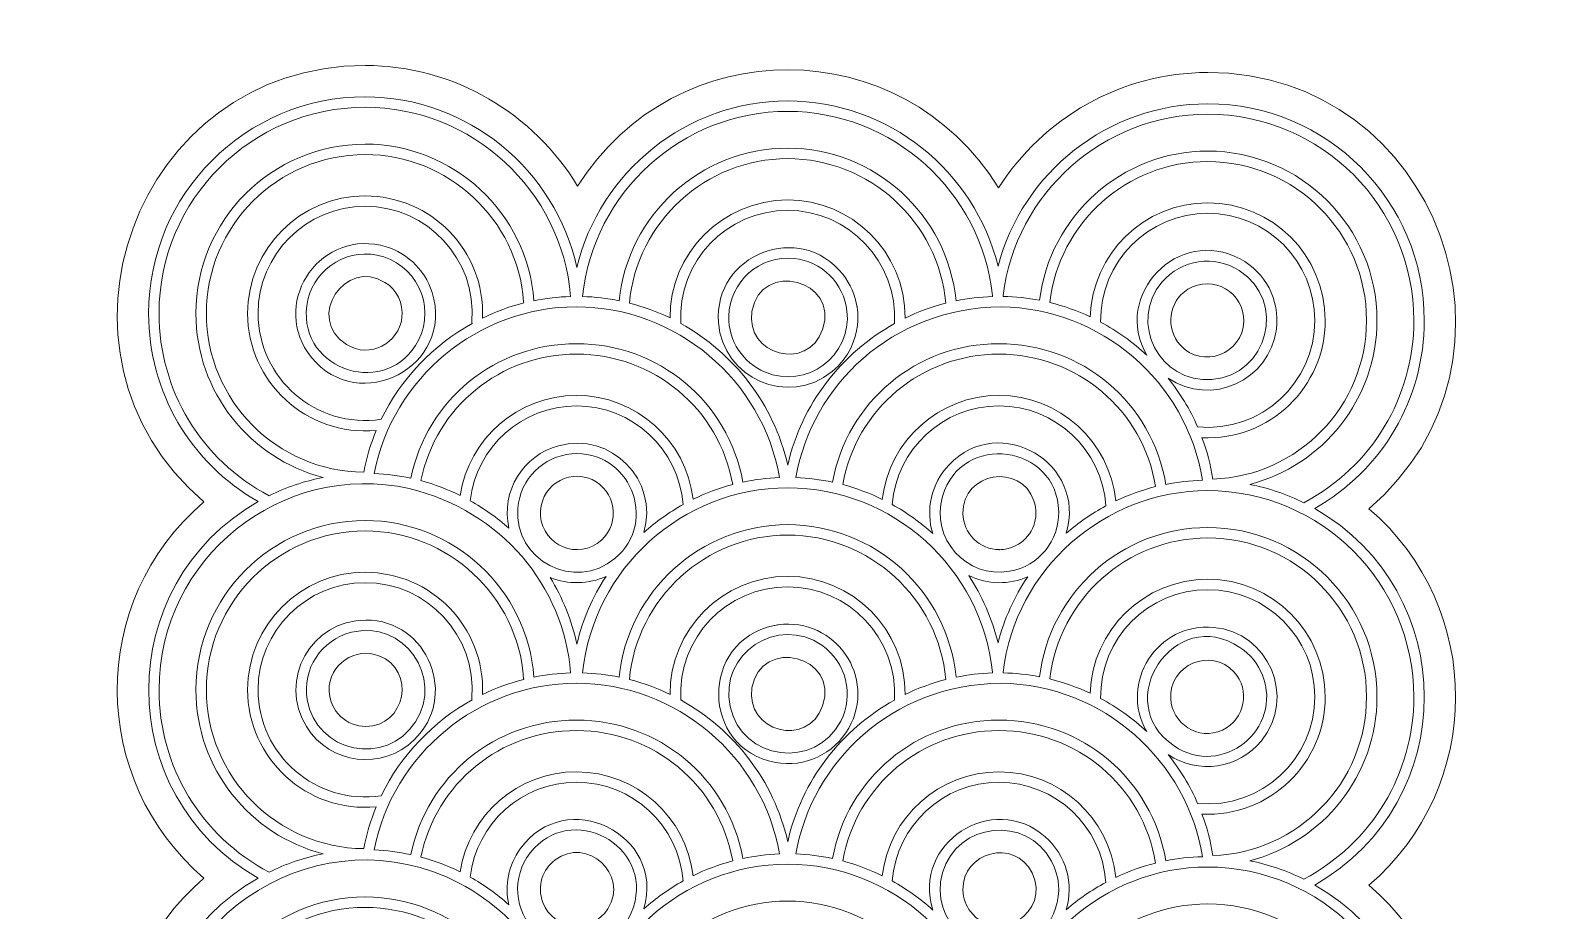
# Model space of a CAD drawing. Header units: inches. Extents: x 147 to 746, y 116 to 678.
# Drawn here: x 456.4 to 746.1, y 509.1 to 677.8 of the extents above; entities that cross this region are included whole.
import ezdxf

# ---------------------------------------------------------------- set-up
doc = ezdxf.new("R2010")
doc.units = ezdxf.units.IN
doc.header["$MEASUREMENT"] = 0
doc.layers.add('_U+0421_U+043B_U+043E_U+0439 1', color=7, linetype='Continuous')

# ---------------------------------------------------------------- blocks, each defined once
blk = doc.blocks.new('block 2')
at = {"layer": '_U+0421_U+043B_U+043E_U+0439 1', "color": 1, "lineweight": 9, "true_color": 0xff0000}
for points, knots in [([(712.78, 514.04), (734.77, 532.81), (735.06, 567.01), (712.78, 586.14), (746.07, 614.55), (726, 669.68), (681.9, 669.68), (665.22, 669.68), (650.34, 660.89), (641.85, 647.6), (623.27, 677.62), (580.05, 677.77), (561.24, 647.91), (552.88, 661.77), (537.66, 671.02), (520.55, 671.02), (476.43, 671.02), (456.41, 615.86), (489.67, 587.47), (467.35, 568.31), (467.72, 534.11), (489.67, 515.38), (467.35, 496.21), (467.72, 462.02), (489.67, 443.28), (467.35, 424.12), (467.72, 389.92), (489.67, 371.19), (467.35, 352.03), (467.72, 317.83), (489.67, 299.09), (478.83, 289.79), (473.82, 266.02), (473.82, 251.87), (473.82, 251.87), (473.82, 116.17), (473.82, 116.17), (473.82, 116.17), (573.27, 116.17), (573.27, 116.17), (573.27, 116.17), (573.27, 128.71), (573.27, 128.71), (573.27, 137.46), (580.39, 144.58), (589.14, 144.58), (589.14, 144.58), (613.76, 144.58), (613.76, 144.58), (622.51, 144.58), (629.62, 137.46), (629.62, 128.71), (629.62, 128.71), (629.62, 116.17), (629.62, 116.17), (629.62, 116.17), (729.07, 116.17), (729.07, 116.17), (729.07, 124.46), (729.07, 256.33), (729.07, 260.12), (729.07, 260.12), (727.27, 285.32), (712.78, 297.76), (734.77, 316.53), (735.06, 350.73), (712.78, 369.85), (734.77, 388.62), (735.06, 422.83), (712.78, 441.95), (734.77, 460.72), (735.06, 494.92), (712.78, 514.04)], [0, 0, 0, 0, 1, 1, 1, 2, 2, 2, 3, 3, 3, 4, 4, 4, 5, 5, 5, 6, 6, 6, 7, 7, 7, 8, 8, 8, 9, 9, 9, 10, 10, 10, 11, 11, 11, 12, 12, 12, 13, 13, 13, 14, 14, 14, 15, 15, 15, 16, 16, 16, 17, 17, 17, 18, 18, 18, 19, 19, 19, 20, 20, 20, 21, 21, 21, 22, 22, 22, 23, 23, 23, 24, 24, 24, 24]), ([(524.34, 629.49), (526.54, 628.12), (527.93, 625.51), (527.58, 622.66), (526.99, 617.96), (521.53, 614.75), (516.97, 617.57), (508.98, 622.72), (516.8, 634.21), (524.34, 629.49)], [0, 0, 0, 0, 1, 1, 1, 2, 2, 2, 3, 3, 3, 3]), ([(594.63, 623.92), (596.28, 633.84), (611.47, 629.99), (608.15, 620.47), (605.32, 612.25), (593.24, 615.61), (594.63, 623.92)], [0, 0, 0, 0, 1, 1, 1, 2, 2, 2, 2]), ([(676.64, 617.49), (673.8, 620.61), (674.32, 625.8), (678.11, 628.15), (682.9, 631.15), (688.95, 627.49), (688.81, 622.03), (688.62, 615.76), (680.92, 612.79), (676.64, 617.49)], [0, 0, 0, 0, 1, 1, 1, 2, 2, 2, 3, 3, 3, 3]), ([(564, 591.7), (568.46, 589.66), (569.51, 583.5), (565.81, 580.14), (561.38, 576.11), (554.56, 579.13), (554.13, 584.74), (553.78, 590.22), (559.22, 593.89), (564, 591.7)], [0, 0, 0, 0, 1, 1, 1, 2, 2, 2, 3, 3, 3, 3]), ([(648.61, 587.67), (649.76, 584.36), (648.34, 581), (645.68, 579.35), (643.61, 578.08), (641.35, 578.29), (642.01, 578.29), (638.22, 578.3), (635.09, 581.42), (635.02, 585.19), (634.9, 593.25), (646.14, 594.93), (648.61, 587.67)], [0, 0, 0, 0, 1, 1, 1, 2, 2, 2, 3, 3, 3, 4, 4, 4, 4]), ([(523.18, 557.98), (530.36, 555.16), (528.3, 544.42), (520.64, 544.42), (517.03, 544.42), (513.76, 547.31), (513.64, 551.27), (513.51, 556.43), (518.82, 559.68), (523.18, 557.98)], [0, 0, 0, 0, 1, 1, 1, 2, 2, 2, 3, 3, 3, 3]), ([(594.63, 551.82), (596.28, 561.75), (611.47, 557.9), (608.15, 548.38), (605.32, 540.16), (593.24, 543.52), (594.63, 551.82)], [0, 0, 0, 0, 1, 1, 1, 2, 2, 2, 2]), ([(686.99, 554.83), (690.01, 551.51), (689.18, 545.78), (684.72, 543.73), (680.04, 541.59), (675.07, 545.06), (674.82, 549.74), (674.47, 556.18), (682.49, 559.77), (686.99, 554.83)], [0, 0, 0, 0, 1, 1, 1, 2, 2, 2, 3, 3, 3, 3]), ([(556.95, 518.87), (562.99, 523.42), (571.14, 516.14), (567.03, 509.51), (564.01, 504.61), (556.59, 505.34), (554.56, 510.73), (554.56, 510.73), (554.56, 510.73), (554.56, 510.73), (553.38, 513.84), (554.55, 517.09), (556.95, 518.87)], [0, 0, 0, 0, 1, 1, 1, 2, 2, 2, 3, 3, 3, 4, 4, 4, 4]), ([(648.27, 516.38), (652, 508.91), (641.67, 502.23), (636.47, 508.96), (635.59, 510.1), (635.05, 511.52), (635.02, 513.1), (634.91, 520.39), (644.86, 523.11), (648.27, 516.38)], [0, 0, 0, 0, 1, 1, 1, 2, 2, 2, 3, 3, 3, 3])]:
    blk.add_open_spline(points, degree=3, knots=knots, dxfattribs=at)
at = {"layer": '_U+0421_U+043B_U+043E_U+0439 1', "color": 7, "lineweight": 9, "true_color": 0xffffff}
for points, knots in [([(702.93, 226), (730.31, 242.14), (730.21, 281.91), (702.39, 297.78), (730.33, 313.66), (730.39, 353.9), (702.39, 369.88), (730.33, 385.76), (730.39, 425.99), (702.39, 441.97), (730.33, 457.86), (730.38, 498.09), (702.39, 514.06), (730.33, 529.94), (730.39, 570.18), (702.39, 586.16), (715.37, 593.54), (723.38, 607.19), (723.38, 622.2), (723.38, 645.08), (704.77, 663.68), (681.9, 663.68), (662.82, 663.68), (646.39, 650.49), (641.75, 632.57), (637.3, 650.78), (620.75, 664.24), (601.45, 664.24), (582.09, 664.24), (565.45, 650.64), (561.09, 632.31), (557.02, 651.04), (540.19, 665.02), (520.55, 665.02), (497.68, 665.02), (479.07, 646.41), (479.07, 623.54), (479.07, 608.52), (487.08, 594.87), (500.06, 587.49), (472.09, 571.53), (472.1, 531.3), (500.06, 515.4), (472.04, 499.4), (472.16, 459.17), (500.06, 443.3), (472.04, 427.31), (472.16, 387.08), (500.06, 371.21), (472.1, 355.25), (472.1, 315.01), (500.06, 299.11), (471.88, 283.03), (472.17, 242.43), (500.51, 226.77), (487.53, 219.67), (479.01, 205.94), (479.01, 190.39), (479.01, 167.51), (497.62, 148.91), (520.49, 148.91), (540.26, 148.91), (556.84, 162.82), (560.97, 181.36), (565.1, 162.82), (581.68, 148.91), (601.45, 148.91), (621.15, 148.91), (637.67, 162.71), (641.88, 181.15), (645.93, 162.5), (662.56, 148.48), (682.41, 148.48), (705.28, 148.48), (723.89, 167.09), (723.89, 189.96), (723.89, 205.31), (715.48, 218.83), (702.93, 226)], [0, 0, 0, 0, 1, 1, 1, 2, 2, 2, 3, 3, 3, 4, 4, 4, 5, 5, 5, 6, 6, 6, 7, 7, 7, 8, 8, 8, 9, 9, 9, 10, 10, 10, 11, 11, 11, 12, 12, 12, 13, 13, 13, 14, 14, 14, 15, 15, 15, 16, 16, 16, 17, 17, 17, 18, 18, 18, 19, 19, 19, 20, 20, 20, 21, 21, 21, 22, 22, 22, 23, 23, 23, 24, 24, 24, 25, 25, 25, 26, 26, 26, 26]), ([(481.07, 623.54), (481.07, 645.31), (498.78, 663.02), (520.55, 663.02), (540.99, 663.02), (558.25, 647.11), (559.9, 626.77), (557.51, 626.71), (555.16, 626.44), (552.88, 625.97), (551.63, 642.8), (537.45, 655.96), (520.55, 655.96), (502.67, 655.96), (488.13, 641.42), (488.13, 623.54), (488.13, 608.44), (498.5, 595.72), (512.49, 592.13), (508.85, 591.41), (505.38, 590.21), (502.15, 588.61), (489.14, 595.47), (481.07, 608.82), (481.07, 623.54)], [0, 0, 0, 0, 1, 1, 1, 2, 2, 2, 3, 3, 3, 4, 4, 4, 5, 5, 5, 6, 6, 6, 7, 7, 7, 8, 8, 8, 8]), ([(601.45, 662.24), (621.59, 662.24), (638.59, 646.83), (640.7, 626.95), (640.69, 626.89), (640.69, 626.83), (640.68, 626.77), (638.31, 626.7), (635.98, 626.42), (633.7, 625.96), (632.09, 642.43), (618.14, 655.18), (601.45, 655.18), (584.81, 655.18), (570.81, 642.42), (569.19, 625.97), (566.91, 626.43), (564.57, 626.71), (562.18, 626.77), (564.21, 646.73), (581.28, 662.24), (601.45, 662.24)], [0, 0, 0, 0, 1, 1, 1, 2, 2, 2, 3, 3, 3, 4, 4, 4, 5, 5, 5, 6, 6, 6, 7, 7, 7, 7]), ([(681.9, 661.69), (703.67, 661.69), (721.38, 643.98), (721.38, 622.21), (721.38, 607.49), (713.31, 594.14), (700.3, 587.28), (697.07, 588.88), (693.6, 590.08), (689.96, 590.8), (703.95, 594.39), (714.32, 607.11), (714.32, 622.21), (714.32, 640.08), (699.78, 654.63), (681.9, 654.63), (665.48, 654.63), (651.62, 642.19), (649.71, 626.05), (647.43, 626.49), (645.1, 626.74), (642.72, 626.78), (642.72, 626.84), (642.71, 626.89), (642.71, 626.94), (645.06, 646.55), (661.97, 661.69), (681.9, 661.69)], [0, 0, 0, 0, 1, 1, 1, 2, 2, 2, 3, 3, 3, 4, 4, 4, 5, 5, 5, 6, 6, 6, 7, 7, 7, 8, 8, 8, 9, 9, 9, 9]), ([(520.55, 646.05), (508.14, 646.05), (498.04, 635.95), (498.04, 623.54), (498.04, 610.46), (509.28, 599.88), (522.68, 601.14), (521.62, 598.59), (520.8, 595.91), (520.27, 593.12), (503.63, 593.28), (490.13, 606.86), (490.13, 623.54), (490.13, 640.31), (503.78, 653.96), (520.55, 653.96), (536.44, 653.96), (549.77, 641.56), (550.9, 625.73), (550.9, 625.66), (550.93, 625.6), (550.95, 625.54), (548.2, 624.84), (545.55, 623.87), (543.03, 622.65), (543.54, 635.63), (533.11, 646.05), (520.55, 646.05)], [0, 0, 0, 0, 1, 1, 1, 2, 2, 2, 3, 3, 3, 4, 4, 4, 5, 5, 5, 6, 6, 6, 7, 7, 7, 8, 8, 8, 9, 9, 9, 9]), ([(578.94, 622.67), (576.47, 623.87), (573.86, 624.82), (571.16, 625.51), (572.56, 641.07), (585.75, 653.18), (601.45, 653.18), (617.2, 653.18), (630.34, 641.08), (631.74, 625.5), (629.04, 624.81), (626.43, 623.85), (623.96, 622.65), (623.96, 635.48), (613.6, 645.27), (601.45, 645.27), (588.89, 645.27), (578.83, 634.95), (578.94, 622.67)], [0, 0, 0, 0, 1, 1, 1, 2, 2, 2, 3, 3, 3, 4, 4, 4, 5, 5, 5, 6, 6, 6, 6]), ([(704.41, 622.2), (704.41, 634.62), (694.32, 644.72), (681.9, 644.72), (669.71, 644.72), (659.77, 634.98), (659.41, 622.88), (656.94, 624.04), (654.35, 624.96), (651.67, 625.62), (653.38, 640.86), (666.42, 652.63), (681.9, 652.63), (698.68, 652.63), (712.32, 638.98), (712.32, 622.2), (712.32, 605.77), (699.21, 592.34), (682.9, 591.81), (682.47, 594.55), (681.76, 597.2), (680.81, 599.73), (693.82, 599.11), (704.41, 609.51), (704.41, 622.2)], [0, 0, 0, 0, 1, 1, 1, 2, 2, 2, 3, 3, 3, 4, 4, 4, 5, 5, 5, 6, 6, 6, 7, 7, 7, 8, 8, 8, 8]), ([(541.04, 621.61), (533.55, 617.45), (527.41, 611.05), (523.64, 603.26), (511.09, 601.37), (500.04, 611.13), (500.04, 623.54), (500.04, 634.85), (509.24, 644.05), (520.55, 644.05), (532.41, 644.05), (541.93, 633.94), (541, 621.93), (540.99, 621.82), (541.01, 621.71), (541.04, 621.61)], [0, 0, 0, 0, 1, 1, 1, 2, 2, 2, 3, 3, 3, 4, 4, 4, 5, 5, 5, 5]), ([(601.45, 643.27), (613.08, 643.27), (622.6, 633.5), (621.92, 621.58), (611.78, 615.95), (604.12, 606.18), (601.47, 594.46), (598.82, 606.2), (591.14, 615.98), (580.98, 621.61), (580.32, 633.55), (589.85, 643.27), (601.45, 643.27)], [0, 0, 0, 0, 1, 1, 1, 2, 2, 2, 3, 3, 3, 4, 4, 4, 4]), ([(609.96, 612.39), (616.73, 617.88), (614.51, 626.38), (614.75, 624.72), (614.42, 627.01), (613.46, 629.22), (612.01, 631.05), (603.87, 641.32), (587.23, 634.88), (588.22, 621.77), (589, 611.07), (601.57, 605.58), (609.96, 612.39)], [0, 0, 0, 0, 1, 1, 1, 2, 2, 2, 3, 3, 3, 4, 4, 4, 4]), ([(695.06, 620.53), (695.77, 626.16), (692.89, 631.42), (688.11, 633.99), (676.29, 640.31), (663.55, 627.05), (670.24, 615.55), (667.58, 618.03), (664.61, 620.16), (661.4, 621.88), (661.22, 633.4), (670.53, 642.72), (681.9, 642.72), (693.21, 642.72), (702.41, 633.52), (702.41, 622.2), (702.41, 610.29), (692.18, 600.66), (679.98, 601.79), (678.51, 605.17), (676.59, 608.31), (674.31, 611.15), (682.54, 605.57), (693.81, 610.65), (695.06, 620.53)], [0, 0, 0, 0, 1, 1, 1, 2, 2, 2, 3, 3, 3, 4, 4, 4, 5, 5, 5, 6, 6, 6, 7, 7, 7, 8, 8, 8, 8]), ([(523.48, 636.59), (511.28, 639.25), (502.27, 624.97), (510.26, 615.12), (510.26, 615.12), (510.26, 615.12), (510.26, 615.12), (519.39, 603.88), (537.75, 613.35), (533.38, 627.57), (531.95, 632.08), (528.16, 635.58), (523.48, 636.59)], [0, 0, 0, 0, 1, 1, 1, 2, 2, 2, 3, 3, 3, 4, 4, 4, 4]), ([(530.76, 618.41), (525.05, 607.14), (507.8, 612.35), (509.37, 624.97), (510.19, 631.43), (516.3, 635.93), (522.78, 634.69), (530.19, 633.28), (534.17, 625.09), (530.76, 618.41)], [0, 0, 0, 0, 1, 1, 1, 2, 2, 2, 3, 3, 3, 3]), ([(602.68, 634.06), (607.99, 633.54), (612.24, 629.3), (612.82, 624.03), (613.79, 615.4), (605.03, 608.88), (597.05, 612.33), (592.97, 614.07), (590.1, 618.19), (590.18, 622.99), (590.32, 629.68), (596.17, 634.73), (602.68, 634.06)], [0, 0, 0, 0, 1, 1, 1, 2, 2, 2, 3, 3, 3, 4, 4, 4, 4]), ([(673.13, 629.52), (676.84, 633.92), (683.21, 634.82), (687.96, 631.75), (697.08, 625.89), (693.5, 611.73), (682.71, 610.89), (672.68, 610.1), (666.66, 621.84), (673.13, 629.52)], [0, 0, 0, 0, 1, 1, 1, 2, 2, 2, 3, 3, 3, 3]), ([(599.9, 592.11), (597.51, 592.02), (595.17, 591.72), (592.89, 591.23), (590.06, 606.64), (576.79, 617.74), (561.01, 617.74), (545.48, 617.74), (532.39, 607), (529.28, 591.98), (526.99, 592.47), (524.65, 592.79), (522.26, 592.88), (525.82, 611.2), (542.18, 624.8), (561.01, 624.8), (580.1, 624.8), (596.65, 610.81), (599.9, 592.11)], [0, 0, 0, 0, 1, 1, 1, 2, 2, 2, 3, 3, 3, 4, 4, 4, 5, 5, 5, 6, 6, 6, 6]), ([(642.32, 624.79), (661.34, 624.6), (677.9, 610.49), (680.91, 591.57), (678.52, 591.51), (676.17, 591.26), (673.88, 590.8), (671.23, 606.44), (657.86, 617.74), (641.93, 617.74), (626.14, 617.74), (612.88, 606.64), (610.05, 591.23), (607.77, 591.71), (605.43, 592.01), (603.04, 592.11), (606.09, 609.64), (621.24, 624.55), (642.32, 624.79)], [0, 0, 0, 0, 1, 1, 1, 2, 2, 2, 3, 3, 3, 4, 4, 4, 5, 5, 5, 6, 6, 6, 6]), ([(583.35, 587.93), (582.05, 599.18), (572.48, 607.83), (561.01, 607.83), (549.79, 607.83), (540.38, 599.56), (538.76, 588.66), (536.36, 589.85), (533.84, 590.8), (531.22, 591.51), (534.11, 605.64), (546.42, 615.74), (561.01, 615.74), (575.86, 615.74), (588.33, 605.28), (590.94, 590.77), (588.3, 590.07), (585.76, 589.11), (583.35, 587.93)], [0, 0, 0, 0, 1, 1, 1, 2, 2, 2, 3, 3, 3, 4, 4, 4, 5, 5, 5, 6, 6, 6, 6]), ([(641.93, 607.83), (630.45, 607.83), (620.89, 599.18), (619.59, 587.92), (617.18, 589.1), (614.64, 590.06), (612, 590.76), (614.61, 605.28), (627.08, 615.74), (641.93, 615.74), (656.91, 615.74), (669.48, 605.08), (671.93, 590.36), (669.28, 589.7), (666.73, 588.77), (664.3, 587.62), (663.14, 599.03), (653.51, 607.83), (641.93, 607.83)], [0, 0, 0, 0, 1, 1, 1, 2, 2, 2, 3, 3, 3, 4, 4, 4, 5, 5, 5, 6, 6, 6, 6]), ([(548.07, 582.39), (545.8, 584.4), (543.32, 586.18), (540.66, 587.66), (541.83, 597.94), (550.54, 605.83), (561.01, 605.83), (571.72, 605.83), (580.62, 597.56), (581.45, 586.94), (578.74, 585.43), (576.22, 583.64), (573.92, 581.59), (576.83, 591.58), (567.65, 600.94), (557.57, 598.2), (550.88, 596.38), (546.46, 589.54), (548.07, 582.39)], [0, 0, 0, 0, 1, 1, 1, 2, 2, 2, 3, 3, 3, 4, 4, 4, 5, 5, 5, 6, 6, 6, 6]), ([(632.36, 594.55), (628.89, 590.89), (627.87, 585.82), (629.25, 581.37), (629.25, 581.37), (629.25, 581.36), (629.25, 581.36), (626.89, 583.5), (624.29, 585.37), (621.49, 586.93), (622.32, 597.56), (631.21, 605.83), (641.93, 605.83), (652.73, 605.83), (661.71, 597.42), (662.4, 586.66), (659.67, 585.19), (657.12, 583.43), (654.8, 581.42), (658.84, 594.79), (642.11, 604.7), (632.36, 594.55)], [0, 0, 0, 0, 1, 1, 1, 2, 2, 2, 3, 3, 3, 4, 4, 4, 5, 5, 5, 6, 6, 6, 7, 7, 7, 7]), ([(643.97, 574.14), (635.66, 572.7), (628.78, 580.49), (631.11, 588.49), (634.73, 600.91), (653.09, 598.5), (653.37, 585.56), (653.5, 580.03), (649.55, 575.11), (643.97, 574.14)], [0, 0, 0, 0, 1, 1, 1, 2, 2, 2, 3, 3, 3, 3]), ([(549.78, 586.21), (550.25, 591.92), (554.74, 596.15), (560.07, 596.63), (571.11, 597.63), (576.88, 583.74), (568.39, 576.62), (560.68, 570.16), (549, 576.22), (549.78, 586.21)], [0, 0, 0, 0, 1, 1, 1, 2, 2, 2, 3, 3, 3, 3]), ([(481.07, 551.44), (481.07, 576.66), (504.51, 595.41), (529, 589.99), (546.75, 585.64), (558.54, 571.34), (559.9, 554.68), (557.51, 554.62), (555.16, 554.35), (552.88, 553.88), (551.63, 570.7), (537.45, 583.87), (520.55, 583.87), (502.67, 583.87), (488.13, 569.32), (488.13, 551.44), (488.13, 536.35), (498.5, 523.63), (512.49, 520.04), (508.85, 519.32), (505.38, 518.12), (502.15, 516.51), (489.14, 523.38), (481.07, 536.73), (481.07, 551.44)], [0, 0, 0, 0, 1, 1, 1, 2, 2, 2, 3, 3, 3, 4, 4, 4, 5, 5, 5, 6, 6, 6, 7, 7, 7, 8, 8, 8, 8]), ([(640.7, 554.85), (640.69, 554.79), (640.69, 554.74), (640.68, 554.68), (638.31, 554.61), (635.98, 554.33), (633.71, 553.86), (632.09, 570.34), (618.14, 583.08), (601.45, 583.08), (584.81, 583.08), (570.81, 570.32), (569.19, 553.87), (566.91, 554.34), (564.57, 554.61), (562.18, 554.68), (564.2, 574.63), (581.28, 590.14), (601.45, 590.14), (621.59, 590.14), (638.59, 574.74), (640.7, 554.85)], [0, 0, 0, 0, 1, 1, 1, 2, 2, 2, 3, 3, 3, 4, 4, 4, 5, 5, 5, 6, 6, 6, 7, 7, 7, 7]), ([(721.38, 550.11), (721.38, 535.4), (713.31, 522.04), (700.3, 515.18), (697.07, 516.79), (693.6, 517.98), (689.96, 518.7), (703.95, 522.3), (714.32, 535.02), (714.32, 550.11), (714.32, 567.99), (699.78, 582.53), (681.9, 582.53), (665.48, 582.53), (651.62, 570.1), (649.71, 553.96), (647.43, 554.4), (645.1, 554.64), (642.73, 554.69), (642.72, 554.74), (642.72, 554.79), (642.71, 554.85), (645.06, 574.46), (661.97, 589.59), (681.9, 589.59), (703.67, 589.59), (721.38, 571.88), (721.38, 550.11)], [0, 0, 0, 0, 1, 1, 1, 2, 2, 2, 3, 3, 3, 4, 4, 4, 5, 5, 5, 6, 6, 6, 7, 7, 7, 8, 8, 8, 9, 9, 9, 9]), ([(520.55, 573.96), (508.14, 573.96), (498.04, 563.86), (498.04, 551.44), (498.04, 538.37), (509.28, 527.78), (522.68, 529.04), (521.62, 526.49), (520.8, 523.82), (520.27, 521.03), (503.63, 521.18), (490.13, 534.77), (490.13, 551.44), (490.13, 568.22), (503.78, 581.87), (520.55, 581.87), (536.44, 581.87), (549.77, 569.47), (550.9, 553.64), (550.9, 553.57), (550.93, 553.51), (550.95, 553.44), (548.2, 552.74), (545.55, 551.77), (543.03, 550.55), (543.54, 563.54), (533.11, 573.96), (520.55, 573.96)], [0, 0, 0, 0, 1, 1, 1, 2, 2, 2, 3, 3, 3, 4, 4, 4, 5, 5, 5, 6, 6, 6, 7, 7, 7, 8, 8, 8, 9, 9, 9, 9]), ([(578.94, 550.58), (576.47, 551.78), (573.86, 552.73), (571.16, 553.42), (572.56, 568.98), (585.75, 581.08), (601.45, 581.08), (617.2, 581.08), (630.35, 568.99), (631.74, 553.41), (629.04, 552.71), (626.43, 551.76), (623.96, 550.56), (624.04, 562.94), (613.95, 573.18), (601.45, 573.18), (588.9, 573.18), (578.84, 562.86), (578.94, 550.58)], [0, 0, 0, 0, 1, 1, 1, 2, 2, 2, 3, 3, 3, 4, 4, 4, 5, 5, 5, 6, 6, 6, 6]), ([(704.41, 550.11), (704.41, 562.52), (694.32, 572.62), (681.9, 572.62), (669.71, 572.62), (659.76, 562.89), (659.41, 550.79), (656.94, 551.94), (654.35, 552.86), (651.67, 553.52), (653.38, 568.76), (666.42, 580.53), (681.9, 580.53), (698.68, 580.53), (712.32, 566.89), (712.32, 550.11), (712.32, 533.67), (699.21, 520.24), (682.9, 519.71), (682.47, 522.46), (681.76, 525.11), (680.81, 527.64), (693.82, 527.02), (704.41, 537.42), (704.41, 550.11)], [0, 0, 0, 0, 1, 1, 1, 2, 2, 2, 3, 3, 3, 4, 4, 4, 5, 5, 5, 6, 6, 6, 7, 7, 7, 8, 8, 8, 8]), ([(541.04, 549.51), (533.55, 545.36), (527.41, 538.95), (523.64, 531.17), (511.04, 529.28), (500.04, 539.07), (500.04, 551.44), (500.04, 562.76), (509.24, 571.96), (520.55, 571.96), (532.41, 571.96), (541.93, 561.85), (541, 549.84), (540.99, 549.72), (541.01, 549.62), (541.04, 549.51)], [0, 0, 0, 0, 1, 1, 1, 2, 2, 2, 3, 3, 3, 4, 4, 4, 5, 5, 5, 5]), ([(566.67, 573.18), (564.12, 569.26), (562.2, 564.9), (561.09, 560.22), (560.09, 564.8), (558.34, 569.1), (555.96, 572.98), (559.42, 571.54), (563.39, 571.66), (566.67, 573.18)], [0, 0, 0, 0, 1, 1, 1, 2, 2, 2, 3, 3, 3, 3]), ([(601.45, 571.18), (613.08, 571.18), (622.59, 561.4), (621.92, 549.49), (611.78, 543.85), (604.12, 534.08), (601.47, 522.36), (598.82, 534.1), (591.14, 543.88), (580.98, 549.51), (580.32, 561.46), (589.85, 571.18), (601.45, 571.18)], [0, 0, 0, 0, 1, 1, 1, 2, 2, 2, 3, 3, 3, 4, 4, 4, 4]), ([(641.75, 560.47), (640.61, 565.11), (638.69, 569.45), (636.14, 573.32), (639.78, 571.54), (643.96, 571.55), (647.43, 573.11), (644.87, 569.29), (642.93, 565.04), (641.75, 560.47)], [0, 0, 0, 0, 1, 1, 1, 2, 2, 2, 3, 3, 3, 3]), ([(692.19, 541.69), (692.19, 541.69), (692.19, 541.69), (692.19, 541.69), (698.95, 550.02), (693.55, 562.49), (683.04, 563.41), (672.27, 564.36), (664.84, 552.83), (670.23, 543.46), (667.58, 545.93), (664.61, 548.07), (661.4, 549.79), (661.22, 561.3), (670.53, 570.62), (681.9, 570.62), (693.21, 570.62), (702.42, 561.42), (702.42, 550.11), (702.42, 538.21), (692.2, 528.57), (679.98, 529.7), (678.51, 533.08), (676.59, 536.22), (674.31, 539.05), (680.07, 535.14), (687.86, 536.36), (692.19, 541.69)], [0, 0, 0, 0, 1, 1, 1, 2, 2, 2, 3, 3, 3, 4, 4, 4, 5, 5, 5, 6, 6, 6, 7, 7, 7, 8, 8, 8, 9, 9, 9, 9]), ([(688.08, 559.58), (690.05, 558.28), (691.55, 556.37), (692.38, 554.28), (696.45, 543.89), (684.61, 534.45), (675.45, 540.71), (663.16, 549), (675.52, 567.93), (688.08, 559.58)], [0, 0, 0, 0, 1, 1, 1, 2, 2, 2, 3, 3, 3, 3]), ([(530.2, 545.33), (524.6, 536.59), (511.13, 539.37), (509.44, 549.59), (508.46, 555.37), (512.14, 561.03), (517.9, 562.46), (527.89, 564.95), (535.69, 553.89), (530.2, 545.33)], [0, 0, 0, 0, 1, 1, 1, 2, 2, 2, 3, 3, 3, 3]), ([(599.12, 537.53), (604.72, 536.51), (610.34, 539.11), (613.18, 544.13), (618.58, 553.73), (610.63, 565.42), (599.66, 563.89), (599.64, 563.88), (598.86, 563.77), (598.85, 563.76), (584.62, 560.86), (584.72, 540.16), (599.12, 537.53)], [0, 0, 0, 0, 1, 1, 1, 2, 2, 2, 3, 3, 3, 4, 4, 4, 4]), ([(607.99, 560), (612.79, 556.67), (614.18, 550.4), (611.63, 545.47), (606.79, 536.09), (592.68, 537.8), (590.44, 548.27), (588.28, 558.36), (599.58, 565.82), (607.99, 560)], [0, 0, 0, 0, 1, 1, 1, 2, 2, 2, 3, 3, 3, 3]), ([(520.66, 564.81), (510.18, 564.81), (503.78, 553.31), (509.3, 544.39), (513.86, 537.08), (523.86, 536.02), (529.88, 541.81), (538.52, 550.08), (532.64, 564.81), (520.66, 564.81)], [0, 0, 0, 0, 1, 1, 1, 2, 2, 2, 3, 3, 3, 3]), ([(561.01, 552.71), (580.1, 552.71), (596.65, 538.71), (599.9, 520.01), (597.51, 519.92), (595.17, 519.62), (592.89, 519.14), (590.06, 534.55), (576.79, 545.65), (561.01, 545.65), (545.48, 545.65), (532.39, 534.91), (529.28, 519.88), (527, 520.38), (524.65, 520.69), (522.26, 520.79), (525.82, 539.1), (542.18, 552.71), (561.01, 552.71)], [0, 0, 0, 0, 1, 1, 1, 2, 2, 2, 3, 3, 3, 4, 4, 4, 5, 5, 5, 6, 6, 6, 6]), ([(680.91, 519.47), (678.52, 519.42), (676.17, 519.16), (673.88, 518.7), (671.23, 534.34), (657.86, 545.65), (641.93, 545.65), (626.14, 545.65), (612.88, 534.55), (610.05, 519.13), (607.77, 519.62), (605.43, 519.92), (603.04, 520.01), (606.08, 537.55), (621.24, 552.46), (642.32, 552.7), (662.06, 552.5), (678.03, 537.61), (680.91, 519.47)], [0, 0, 0, 0, 1, 1, 1, 2, 2, 2, 3, 3, 3, 4, 4, 4, 5, 5, 5, 6, 6, 6, 6]), ([(561.01, 543.65), (575.86, 543.65), (588.33, 533.18), (590.94, 518.67), (588.3, 517.97), (585.76, 517.02), (583.35, 515.84), (582.05, 527.09), (572.48, 535.74), (561.01, 535.74), (549.79, 535.74), (540.38, 527.47), (538.76, 516.57), (536.36, 517.75), (533.84, 518.71), (531.22, 519.41), (534.11, 533.54), (546.42, 543.65), (561.01, 543.65)], [0, 0, 0, 0, 1, 1, 1, 2, 2, 2, 3, 3, 3, 4, 4, 4, 5, 5, 5, 6, 6, 6, 6]), ([(641.93, 535.74), (630.45, 535.74), (620.89, 527.09), (619.59, 515.82), (617.18, 517.01), (614.64, 517.96), (612, 518.66), (614.61, 533.18), (627.08, 543.65), (641.93, 543.65), (656.91, 543.65), (669.48, 532.99), (671.93, 518.27), (669.28, 517.6), (666.73, 516.68), (664.3, 515.53), (663.14, 526.93), (653.51, 535.74), (641.93, 535.74)], [0, 0, 0, 0, 1, 1, 1, 2, 2, 2, 3, 3, 3, 4, 4, 4, 5, 5, 5, 6, 6, 6, 6]), ([(548.07, 510.29), (545.8, 512.31), (543.32, 514.08), (540.66, 515.57), (541.83, 525.84), (550.54, 533.74), (561.01, 533.74), (571.72, 533.74), (580.62, 525.47), (581.45, 514.84), (578.74, 513.34), (576.22, 511.54), (573.92, 509.5), (578.11, 523.85), (558.94, 533.13), (550.25, 521.01), (547.98, 517.86), (547.25, 513.92), (548.07, 510.29)], [0, 0, 0, 0, 1, 1, 1, 2, 2, 2, 3, 3, 3, 4, 4, 4, 5, 5, 5, 6, 6, 6, 6]), ([(650.78, 523.3), (640.67, 532.15), (625.24, 521.98), (629.25, 509.27), (626.89, 511.41), (624.29, 513.28), (621.49, 514.83), (622.32, 525.46), (631.21, 533.74), (641.93, 533.74), (652.73, 533.74), (661.7, 525.32), (662.39, 514.56), (659.67, 513.1), (657.12, 511.34), (654.79, 509.32), (656.31, 514.29), (654.82, 519.8), (650.78, 523.3)], [0, 0, 0, 0, 1, 1, 1, 2, 2, 2, 3, 3, 3, 4, 4, 4, 5, 5, 5, 6, 6, 6, 6]), ([(552.17, 520.23), (559.96, 530.18), (575.69, 521.74), (571.93, 509.83), (569.45, 501.82), (559.25, 499.16), (553.17, 505.11), (549.1, 509.05), (548.52, 515.59), (552.17, 520.23)], [0, 0, 0, 0, 1, 1, 1, 2, 2, 2, 3, 3, 3, 3]), ([(481.07, 479.35), (481.07, 508.85), (512.45, 527.94), (538.56, 514.44), (551.69, 507.32), (558.86, 495.35), (559.9, 482.59), (557.51, 482.52), (555.16, 482.25), (552.88, 481.79), (551.63, 498.61), (537.45, 511.77), (520.55, 511.77), (502.67, 511.77), (488.13, 497.23), (488.13, 479.35), (488.13, 464.26), (498.5, 451.54), (512.49, 447.95), (508.85, 447.23), (505.39, 446.03), (502.15, 444.42), (489.14, 451.28), (481.07, 464.64), (481.07, 479.35)], [0, 0, 0, 0, 1, 1, 1, 2, 2, 2, 3, 3, 3, 4, 4, 4, 5, 5, 5, 6, 6, 6, 7, 7, 7, 8, 8, 8, 8]), ([(646.68, 502.88), (637.82, 498.89), (628.43, 507.17), (631.11, 516.4), (633.94, 526.07), (647.15, 527.57), (652, 518.64), (655.11, 512.87), (652.73, 505.62), (646.68, 502.88)], [0, 0, 0, 0, 1, 1, 1, 2, 2, 2, 3, 3, 3, 3]), ([(640.7, 482.76), (640.69, 482.7), (640.69, 482.64), (640.68, 482.58), (638.31, 482.51), (635.98, 482.23), (633.71, 481.77), (632.09, 498.24), (618.14, 510.99), (601.45, 510.99), (584.81, 510.99), (570.81, 498.23), (569.19, 481.78), (566.91, 482.24), (564.57, 482.52), (562.18, 482.59), (564.21, 502.54), (581.28, 518.05), (601.45, 518.05), (621.59, 518.05), (638.59, 502.64), (640.7, 482.76)], [0, 0, 0, 0, 1, 1, 1, 2, 2, 2, 3, 3, 3, 4, 4, 4, 5, 5, 5, 6, 6, 6, 7, 7, 7, 7]), ([(721.38, 478.02), (721.38, 463.3), (713.31, 449.95), (700.3, 443.09), (697.07, 444.69), (693.6, 445.89), (689.96, 446.61), (703.95, 450.2), (714.32, 462.92), (714.32, 478.02), (714.32, 495.89), (699.78, 510.44), (681.9, 510.44), (665.48, 510.44), (651.62, 498.01), (649.71, 481.86), (647.43, 482.3), (645.1, 482.55), (642.72, 482.6), (642.72, 482.65), (642.71, 482.7), (642.71, 482.75), (645.06, 502.36), (661.97, 517.5), (681.9, 517.5), (703.67, 517.5), (721.38, 499.79), (721.38, 478.02)], [0, 0, 0, 0, 1, 1, 1, 2, 2, 2, 3, 3, 3, 4, 4, 4, 5, 5, 5, 6, 6, 6, 7, 7, 7, 8, 8, 8, 9, 9, 9, 9]), ([(520.55, 501.86), (508.14, 501.86), (498.04, 491.76), (498.04, 479.35), (498.04, 466.27), (509.28, 455.69), (522.68, 456.95), (521.62, 454.4), (520.8, 451.72), (520.27, 448.94), (503.63, 449.09), (490.13, 462.67), (490.13, 479.35), (490.13, 496.12), (503.78, 509.77), (520.55, 509.77), (536.44, 509.77), (549.77, 497.37), (550.9, 481.54), (550.9, 481.47), (550.93, 481.41), (550.95, 481.35), (548.2, 480.65), (545.55, 479.68), (543.03, 478.46), (543.54, 491.45), (533.11, 501.86), (520.55, 501.86)], [0, 0, 0, 0, 1, 1, 1, 2, 2, 2, 3, 3, 3, 4, 4, 4, 5, 5, 5, 6, 6, 6, 7, 7, 7, 8, 8, 8, 9, 9, 9, 9])]:
    blk.add_open_spline(points, degree=3, knots=knots, dxfattribs=at)

msp = doc.modelspace()

# ---------------------------------------------------------------- block references
at = {"layer": '_U+0421_U+043B_U+043E_U+0439 1'}
msp.add_blockref('block 2', (0, 0), dxfattribs=at)

doc.saveas('drawing.dxf')
